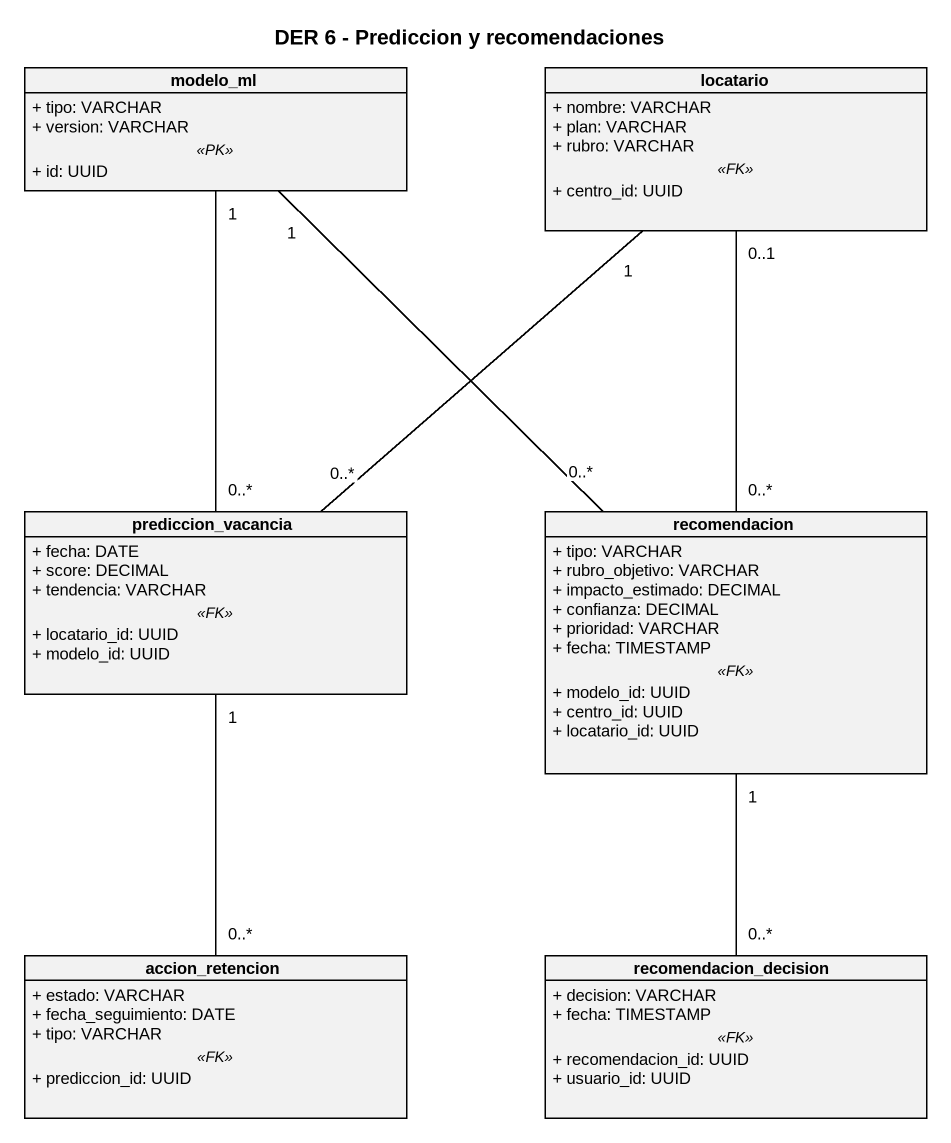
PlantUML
@startuml
title DER 6 - Prediccion y recomendaciones
hide circle
hide empty members
skinparam classAttributeIconSize 0
class modelo_ml {
  + tipo: VARCHAR
  + version: VARCHAR
  .. <<PK>> ..
  + id: UUID
}
class locatario {
  + nombre: VARCHAR
  + plan: VARCHAR
  + rubro: VARCHAR
  .. <<FK>> ..
  + centro_id: UUID
}
class prediccion_vacancia {
  + fecha: DATE
  + score: DECIMAL
  + tendencia: VARCHAR
  .. <<FK>> ..
  + locatario_id: UUID
  + modelo_id: UUID
}
class recomendacion {
  + tipo: VARCHAR
  + rubro_objetivo: VARCHAR
  + impacto_estimado: DECIMAL
  + confianza: DECIMAL
  + prioridad: VARCHAR
  + fecha: TIMESTAMP
  .. <<FK>> ..
  + modelo_id: UUID
  + centro_id: UUID
  + locatario_id: UUID
}
class accion_retencion {
  + estado: VARCHAR
  + fecha_seguimiento: DATE
  + tipo: VARCHAR
  .. <<FK>> ..
  + prediccion_id: UUID
}
class recomendacion_decision {
  + decision: VARCHAR
  + fecha: TIMESTAMP
  .. <<FK>> ..
  + recomendacion_id: UUID
  + usuario_id: UUID
}
modelo_ml "1" -- "0..*" prediccion_vacancia
modelo_ml "1" -- "0..*" recomendacion
locatario "1" -- "0..*" prediccion_vacancia
locatario "0..1" -- "0..*" recomendacion
prediccion_vacancia "1" -- "0..*" accion_retencion
recomendacion "1" -- "0..*" recomendacion_decision
@enduml
